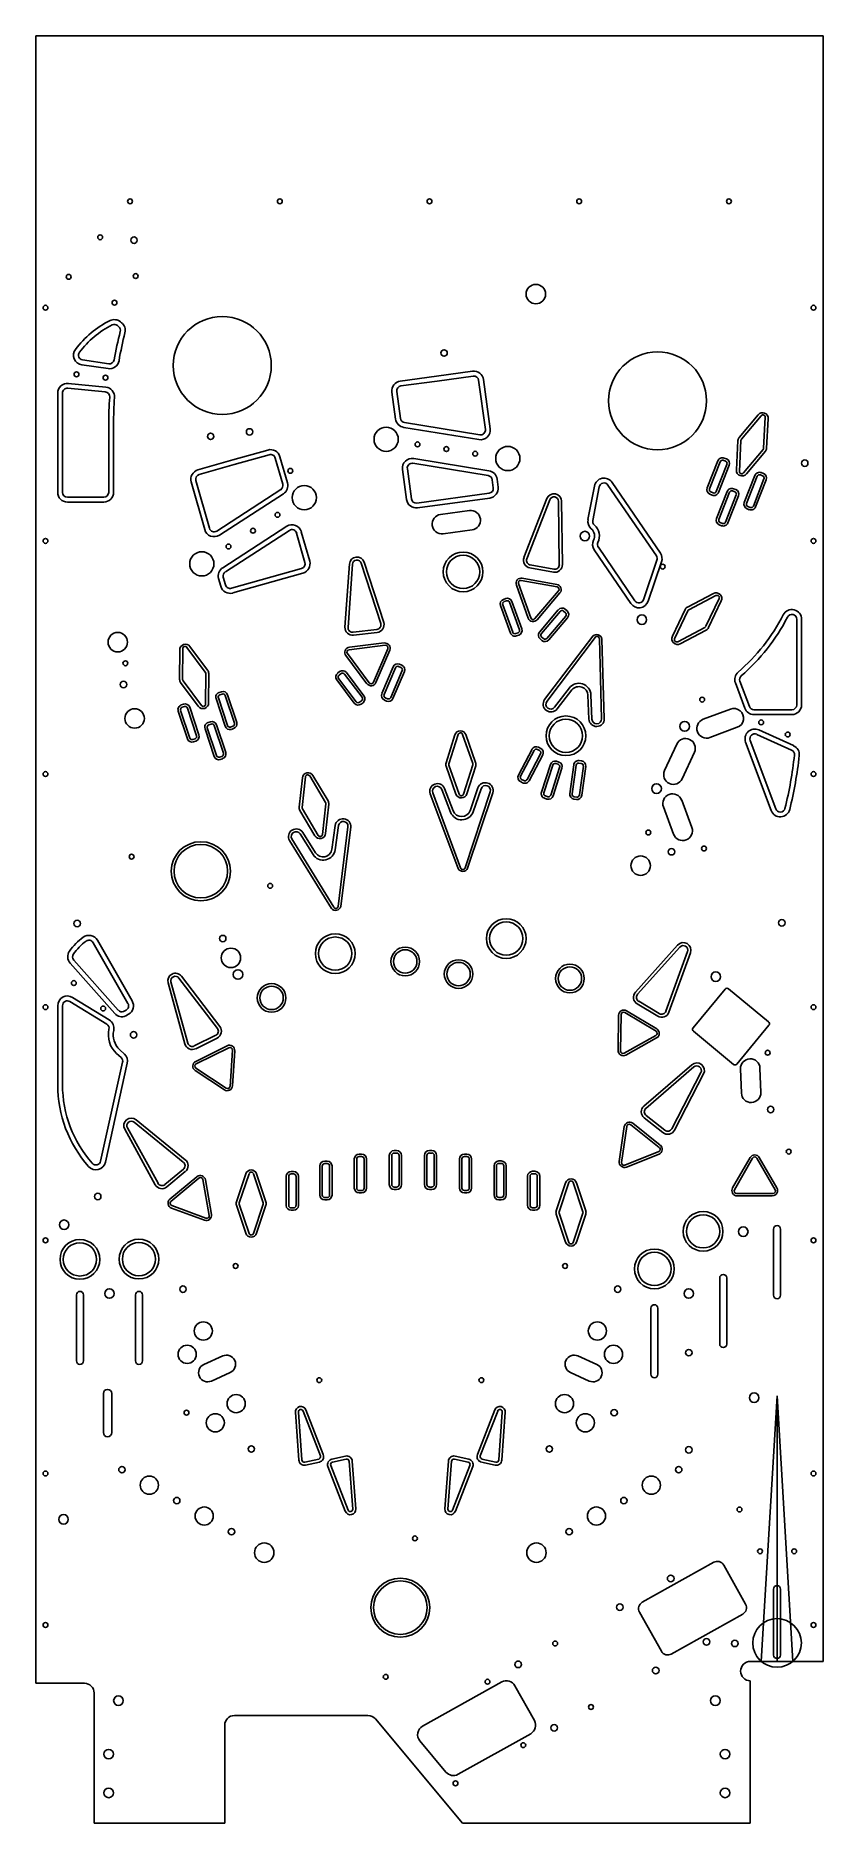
# Model space of a CAD drawing. Header units: inches. Extents: x 0 to 20.3, y 0 to 46.
import ezdxf

# ---------------------------------------------------------------- set-up
doc = ezdxf.new("R2010")
doc.units = ezdxf.units.IN
doc.header["$MEASUREMENT"] = 0
for name, color, linetype in [('1_250BIT_500DEP', 7, 'Continuous'), ('2_250BIT_250DEP', 7, 'Continuous'), ('3_250BIT_500TAB', 7, 'Continuous'), ('6_125BIT_500DEP', 7, 'Continuous'), ('7A_1250BALL', 7, 'Continuous'), ('8_250BIT_500OUTLINE', 7, 'Continuous')]:
    doc.layers.add(name, color=color, linetype=linetype)

msp = doc.modelspace()

# ---------------------------------------------------------------- linework, layer by layer
at = {"layer": '1_250BIT_500DEP', "color": 5, "linetype": 'CONTINUOUS', "lineweight": 25, "true_color": 0x2465d8}
for p, q in [((2.13, 38.517), (2.098, 38.543)), ((1.203, 37.656), (1.876, 37.557)), ((9.699, 34.997), (11.634, 34.681)), ((9.555, 34.857), (9.66, 34.081)), ((11.766, 34.368), (11.738, 34.575)), ((9.801, 33.974), (11.659, 34.227)), ((12.629, 32.541), (13.218, 34.06)), ((10.409, 33.678), (11.152, 33.78)), ((13.463, 32.39), (13.443, 34.019)), ((6.521, 33.271), (4.875, 32.206)), ((6.709, 33.2), (6.923, 32.447)), ((10.477, 33.183), (11.22, 33.284)), ((6.837, 32.293), (5.034, 31.78)), ((8.03, 30.775), (8.143, 32.4)), ((8.872, 30.878), (8.37, 32.428)), ((13.324, 32.272), (12.718, 32.381)), ((4.879, 31.866), (4.822, 32.067)), ((8.163, 30.649), (8.773, 30.724)), ((17.865, 28.671), (17.162, 28.41)), ((18.039, 28.203), (17.336, 27.941)), ((16.482, 27.77), (16.17, 27.088)), ((19.028, 26.104), (18.372, 27.865)), ((18.54, 28.022), (19.437, 27.617)), ((16.936, 27.562), (16.625, 26.88)), ((16.61, 26.329), (16.872, 25.627)), ((16.141, 26.155), (16.403, 25.452)), ((1.477, 22.661), (2.37, 21.099)), ((15.478, 21.332), (16.564, 22.547)), ((2.123, 20.922), (0.977, 22.215)), ((16.206, 20.897), (16.76, 22.43)), ((3.91, 20.078), (3.477, 21.649)), ((4.67, 20.455), (3.682, 21.75)), ((2.322, 20.928), (2.257, 20.886)), ((15.506, 21.152), (16.034, 20.836)), ((4.077, 20.003), (4.629, 20.277)), ((15.69, 18.397), (16.924, 19.462)), ((16.356, 17.872), (17.104, 19.32)), ((18.146, 18.788), (18.123, 19.413)), ((18.623, 19.432), (18.646, 18.807)), ((3.794, 17.014), (2.531, 18.043)), ((15.694, 18.215), (16.177, 17.834)), ((3.144, 16.47), (2.356, 17.896)), ((3.323, 16.436), (3.795, 16.831)), ((4.323, 11.807), (4.808, 12.026)), ((14.427, 11.807), (13.942, 12.026)), ((4.517, 11.38), (5.001, 11.599)), ((14.233, 11.38), (13.749, 11.599))]:
    msp.add_line(p, q, dxfattribs=at)
for centre, radius in [((12.859, 39.352), 0.25), ((12.859, 39.352), 0.25), ((9.01, 35.616), 0.312), ((12.139, 35.12), 0.312), ((6.904, 34.114), 0.312), ((4.27, 32.41), 0.312), ((10.989, 32.203), 0.428), ((2.108, 30.394), 0.25), ((2.542, 28.431), 0.25), ((13.634, 27.985), 0.428), ((4.245, 24.5), 0.689), ((15.555, 24.643), 0.25), ((12.099, 22.767), 0.428), ((7.702, 22.379), 0.428), ((5.019, 22.27), 0.25), ((9.501, 22.177), 0.302), ((9.501, 22.177), 0.302), ((10.873, 21.853), 0.302), ((10.873, 21.853), 0.302), ((13.736, 21.738), 0.302), ((13.736, 21.738), 0.302), ((6.064, 21.24), 0.302), ((6.064, 21.24), 0.302), ((17.161, 15.232), 0.428), ((1.135, 14.511), 0.428), ((2.654, 14.518), 0.428), ((15.908, 14.265), 0.428), ((4.307, 12.668), 0.234), ((14.443, 12.668), 0.234), ((3.894, 12.068), 0.234), ((14.856, 12.068), 0.234), ((5.153, 10.799), 0.234), ((13.597, 10.799), 0.234), ((4.616, 10.306), 0.234), ((14.134, 10.306), 0.234), ((2.921, 8.701), 0.234), ((15.829, 8.701), 0.234), ((4.332, 7.905), 0.234), ((14.418, 7.905), 0.234), ((5.875, 6.963), 0.25), ((12.875, 6.963), 0.25), ((9.375, 5.548), 0.689)]:
    msp.add_circle(centre, radius, dxfattribs=at)
for centre, radius, start, end in [((3.017, 36.437), 2.367, 116.3988, 143.2054), ((2.02, 38.445), 0.125, 51.5037, 116.3988), ((11.595, 36), 9.72, 165.7722, 170.1699), ((2.052, 38.42), 0.125, 345.7722, 51.5037), ((1.221, 37.78), 0.125, 143.2054, 261.6251), ((1.895, 37.681), 0.125, 261.6251, 350.1699), ((9.679, 34.873), 0.125, 80.737, 187.763), ((11.614, 34.558), 0.125, 7.763, 80.737), ((9.784, 34.098), 0.125, 187.763, 277.763), ((11.642, 34.351), 0.125, 277.763, 7.763), ((13.327, 34.018), 0.117, 0.7073, 158.7962), ((10.443, 33.431), 0.25, 97.763, 277.763), ((11.186, 33.532), 0.25, 277.763, 97.763), ((6.589, 33.166), 0.125, 15.8705, 122.8965), ((4.942, 32.101), 0.125, 122.8965, 195.8705), ((6.803, 32.413), 0.125, 285.8705, 15.8705), ((8.259, 32.392), 0.117, 17.9262, 176.0151), ((12.739, 32.498), 0.119, 158.7962, 259.7516), ((13.345, 32.389), 0.119, 259.7516, 0.7073), ((5, 31.9), 0.125, 195.8705, 285.8705), ((8.759, 30.841), 0.119, 276.9708, 17.9262), ((8.148, 30.767), 0.119, 176.0151, 276.9708), ((17.952, 28.437), 0.25, 290.4357, 110.4357), ((17.249, 28.175), 0.25, 110.4357, 290.4357), ((16.709, 27.666), 0.25, 335.4357, 155.4357), ((18.489, 27.909), 0.125, 65.6633, 200.4357), ((19.385, 27.503), 0.125, 353.8427, 65.6633), ((9.359, 28.585), 10.21, 346.017, 353.8427), ((16.397, 26.984), 0.25, 155.4357, 335.4357), ((16.375, 26.242), 0.25, 20.4357, 200.4357), ((19.145, 26.148), 0.125, 200.4357, 346.017), ((16.637, 25.539), 0.25, 200.4357, 20.4357), ((2.177, 21.5), 1.49, 126.3421, 144.2002), ((1.368, 22.599), 0.125, 29.7668, 126.3421), ((16.651, 22.469), 0.117, 340.1181, 138.207), ((1.07, 22.298), 0.125, 144.2002, 221.5538), ((3.59, 21.68), 0.117, 37.3238, 195.4127), ((15.566, 21.253), 0.119, 138.207, 239.1627), ((2.217, 21.005), 0.125, 221.5538, 288.7131), ((2.262, 21.037), 0.125, 298.674, 29.7668), ((16.095, 20.938), 0.119, 239.1627, 340.1181), ((4.576, 20.383), 0.119, 296.3684, 37.3238), ((4.024, 20.109), 0.119, 195.4127, 296.3684), ((17, 19.373), 0.117, 332.6935, 130.7824), ((18.373, 19.422), 0.25, 2.1455, 182.1455), ((18.396, 18.798), 0.25, 182.1455, 2.1455), ((2.458, 17.952), 0.117, 50.8347, 208.9236), ((15.768, 18.308), 0.119, 130.7824, 231.7381), ((16.251, 17.927), 0.119, 231.7381, 332.6935), ((3.72, 16.922), 0.119, 309.8793, 50.8347), ((3.247, 16.527), 0.119, 208.9236, 309.8793), ((4.904, 11.812), 0.234, 294.3367, 114.3367), ((13.846, 11.812), 0.234, 65.6633, 245.6633), ((4.42, 11.593), 0.234, 114.3367, 294.3367), ((14.33, 11.593), 0.234, 245.6633, 65.6633)]:
    msp.add_arc(centre, radius, start, end, dxfattribs=at)
at = {"layer": '2_250BIT_250DEP', "color": 3, "linetype": 'CONTINUOUS', "lineweight": 25, "true_color": 0x198548}
for p, q in [((2.208, 38.615), (2.176, 38.641)), ((1.185, 37.533), (1.858, 37.433)), ((10.302, 37.239), (11.231, 37.366)), ((0.563, 34.25), (0.563, 36.804)), ((1.8, 36.958), (0.837, 37.053)), ((9.159, 36.831), (9.254, 36.135)), ((10.302, 37.239), (9.373, 37.112)), ((11.685, 35.887), (11.513, 37.152)), ((2, 34.25), (2, 36)), ((11.397, 35.606), (9.462, 35.922)), ((18.577, 36.247), (18.089, 35.665)), ((18.836, 36.145), (18.795, 35.387)), ((18.057, 35.585), (18.018, 34.826)), ((5.069, 35.083), (4.168, 34.827)), ((5.069, 35.083), (5.971, 35.339)), ((6.28, 35.167), (6.472, 34.492)), ((9.719, 35.12), (11.654, 34.805)), ((17.268, 34.364), (17.542, 35.062)), ((17.704, 35.132), (17.762, 35.11)), ((18.764, 35.307), (18.277, 34.724)), ((4.345, 33.29), (3.995, 34.518)), ((9.431, 34.84), (9.537, 34.064)), ((11.89, 34.385), (11.862, 34.592)), ((16.062, 32.683), (14.819, 34.507)), ((17.833, 34.948), (17.558, 34.25)), ((18.495, 34.687), (18.22, 33.989)), ((18.511, 33.875), (18.786, 34.573)), ((18.715, 34.735), (18.657, 34.758)), ((4.721, 33.149), (6.367, 34.214)), ((9.818, 33.85), (11.676, 34.103)), ((12.555, 32.569), (13.145, 34.088)), ((14.367, 34.413), (14.201, 33.551)), ((17.396, 34.179), (17.338, 34.202)), ((17.508, 33.576), (17.782, 34.274)), ((18.073, 34.159), (17.798, 33.461)), ((17.944, 34.344), (18.002, 34.321)), ((0.813, 34), (1.75, 34)), ((13.542, 32.391), (13.522, 34.02)), ((18.291, 33.827), (18.349, 33.804)), ((6.453, 33.376), (4.807, 32.311)), ((6.829, 33.234), (7.044, 32.481)), ((17.636, 33.391), (17.578, 33.414)), ((14.363, 32.768), (15.305, 31.387)), ((7.951, 30.78), (8.064, 32.406)), ((8.947, 30.902), (8.445, 32.452)), ((13.31, 32.194), (12.704, 32.304)), ((16.092, 32.462), (15.748, 31.447)), ((4.759, 31.832), (4.702, 32.033)), ((6.871, 32.173), (5.068, 31.66)), ((12.665, 31.013), (12.359, 31.864)), ((12.51, 32.042), (13.4, 31.882)), ((11.951, 31.336), (12.205, 30.63)), ((12.085, 31.517), (12.026, 31.496)), ((12.499, 30.736), (12.245, 31.442)), ((13.479, 31.662), (12.895, 30.972)), ((17.428, 31.647), (16.756, 31.294)), ((17.629, 31.454), (17.303, 30.769)), ((12.954, 30.654), (13.438, 31.226)), ((13.677, 31.024), (13.192, 30.452)), ((13.614, 31.241), (13.662, 31.201)), ((16.696, 31.232), (16.371, 30.546)), ((19.694, 30.982), (19.694, 28.781)), ((8.962, 30.373), (8.064, 30.264)), ((8.172, 30.571), (8.783, 30.645)), ((12.365, 30.555), (12.424, 30.576)), ((13.016, 30.437), (12.968, 30.478)), ((13.086, 28.916), (14.324, 30.549)), ((14.621, 28.425), (14.561, 30.473)), ((17.244, 30.706), (16.572, 30.353)), ((3.701, 30.193), (3.699, 29.434)), ((3.966, 30.281), (4.42, 29.672)), ((7.973, 30.049), (8.516, 29.326)), ((8.749, 29.355), (9.102, 30.186)), ((4.447, 29.59), (4.444, 28.831)), ((7.813, 29.636), (7.763, 29.598)), ((8.44, 29.012), (7.988, 29.611)), ((8.899, 29.069), (9.192, 29.759)), ((9.48, 29.637), (9.186, 28.946)), ((9.356, 29.825), (9.414, 29.8)), ((3.726, 29.353), (4.18, 28.744)), ((4.774, 29.12), (4.715, 29.1)), ((5.167, 28.328), (4.932, 29.04)), ((7.739, 29.423), (8.191, 28.824)), ((13.789, 29.164), (13.409, 28.676)), ((14.225, 28.414), (14.2, 29.033)), ((17.991, 29.347), (18.234, 28.694)), ((3.899, 27.909), (3.663, 28.621)), ((3.743, 28.779), (3.802, 28.798)), ((3.96, 28.719), (4.195, 28.007)), ((4.635, 28.942), (4.871, 28.23)), ((8.366, 28.8), (8.416, 28.837)), ((9.022, 28.88), (8.965, 28.905)), ((19.444, 28.531), (18.468, 28.531)), ((4.587, 27.456), (4.352, 28.168)), ((4.431, 28.326), (4.491, 28.346)), ((4.649, 28.266), (4.884, 27.554)), ((5.029, 28.15), (5.088, 28.17)), ((18.592, 28.136), (19.488, 27.731)), ((4.116, 27.849), (4.057, 27.829)), ((10.552, 27.287), (10.78, 28.011)), ((11.311, 27.3), (11.058, 28.016)), ((12.411, 26.974), (12.761, 27.638)), ((12.929, 27.69), (12.985, 27.661)), ((18.91, 26.061), (18.254, 27.821)), ((4.805, 27.396), (4.745, 27.377)), ((10.806, 26.485), (10.554, 27.201)), ((11.085, 26.489), (11.313, 27.214)), ((13.037, 27.492), (12.688, 26.828)), ((13.005, 26.534), (13.234, 27.248)), ((13.532, 27.153), (13.303, 26.439)), ((13.391, 27.329), (13.451, 27.31)), ((13.733, 26.495), (13.834, 27.239)), ((13.974, 27.346), (14.036, 27.337)), ((14.143, 27.196), (14.042, 26.453)), ((6.773, 26.149), (6.855, 26.904)), ((7.515, 26.309), (7.127, 26.963)), ((12.519, 26.776), (12.464, 26.805)), ((7.45, 25.47), (7.533, 26.225)), ((10.142, 26.491), (10.858, 24.571)), ((10.514, 26.628), (10.736, 26.051)), ((11.754, 26.519), (11.106, 24.575)), ((11.167, 26.058), (11.37, 26.643)), ((13.146, 26.358), (13.086, 26.377)), ((13.901, 26.346), (13.84, 26.355)), ((7.178, 25.412), (6.791, 26.065)), ((6.864, 25.496), (7.194, 24.972)), ((7.616, 25.063), (7.701, 25.676)), ((8.102, 25.63), (7.844, 23.597)), ((6.526, 25.289), (7.601, 23.544)), ((1.585, 22.723), (2.479, 21.161)), ((15.419, 21.385), (16.505, 22.6)), ((2.03, 20.839), (0.883, 22.132)), ((16.28, 20.871), (16.834, 22.403)), ((3.834, 20.057), (3.401, 21.628)), ((4.733, 20.502), (3.745, 21.798)), ((1.891, 20.673), (0.943, 21.252)), ((0.563, 21.039), (0.563, 19.001)), ((2.386, 20.82), (2.313, 20.774)), ((14.987, 20.794), (14.974, 19.89)), ((15.968, 20.444), (15.192, 20.908)), ((15.465, 21.084), (15.994, 20.768)), ((2.16, 19.905), (2.279, 19.794)), ((4.112, 19.932), (4.664, 20.206)), ((4.923, 20.009), (4.112, 19.607)), ((5.06, 18.977), (5.117, 19.879)), ((15.175, 19.77), (15.965, 20.21)), ((1.79, 17.013), (2.354, 19.556)), ((4.097, 19.374), (4.85, 18.873)), ((15.639, 18.457), (16.872, 19.521)), ((16.426, 17.836), (17.174, 19.284)), ((3.844, 17.075), (2.581, 18.104)), ((16.061, 17.453), (15.352, 18.013)), ((15.645, 18.153), (16.129, 17.772)), ((3.074, 16.432), (2.286, 17.858)), ((15.134, 17.927), (15.004, 17.032)), ((7.431, 17.04), (7.493, 17.04)), ((8.192, 16.345), (8.192, 17.095)), ((8.317, 17.22), (8.38, 17.22)), ((8.505, 17.095), (8.505, 16.345)), ((9.092, 16.435), (9.092, 17.185)), ((9.217, 17.31), (9.28, 17.31)), ((9.405, 17.185), (9.405, 16.435)), ((9.997, 16.436), (9.997, 17.186)), ((10.122, 17.311), (10.184, 17.311)), ((10.309, 17.186), (10.309, 16.436)), ((10.897, 16.346), (10.897, 17.096)), ((11.022, 17.221), (11.084, 17.221)), ((11.209, 17.096), (11.209, 16.346)), ((11.909, 17.043), (11.971, 17.043)), ((15.188, 16.887), (16.028, 17.222)), ((18.372, 17.131), (17.92, 16.348)), ((19.058, 16.348), (18.606, 17.131)), ((3.374, 16.376), (3.846, 16.77)), ((4.144, 16.639), (3.45, 16.059)), ((5.401, 16.71), (5.16, 15.99)), ((5.679, 16.71), (5.919, 15.99)), ((6.442, 15.898), (6.442, 16.648)), ((6.567, 16.773), (6.629, 16.773)), ((6.754, 16.648), (6.754, 15.898)), ((7.306, 16.165), (7.306, 16.915)), ((7.618, 16.915), (7.618, 16.165)), ((11.784, 16.168), (11.784, 16.918)), ((12.096, 16.918), (12.096, 16.168)), ((12.648, 15.902), (12.648, 16.652)), ((12.773, 16.777), (12.836, 16.777)), ((12.961, 16.652), (12.961, 15.902)), ((4.518, 15.668), (4.364, 16.558)), ((8.38, 16.22), (8.317, 16.22)), ((9.28, 16.31), (9.217, 16.31)), ((10.184, 16.311), (10.122, 16.311)), ((11.084, 16.221), (11.022, 16.221)), ((13.625, 16.482), (13.384, 15.761)), ((13.903, 16.482), (14.143, 15.761)), ((18.037, 16.145), (18.941, 16.146)), ((3.49, 15.829), (4.339, 15.518)), ((5.16, 15.904), (5.401, 15.184)), ((5.919, 15.904), (5.679, 15.184)), ((6.629, 15.773), (6.567, 15.773)), ((7.493, 16.04), (7.431, 16.04)), ((11.971, 16.043), (11.909, 16.043)), ((12.836, 15.777), (12.773, 15.777)), ((13.384, 15.675), (13.625, 14.955)), ((14.143, 15.675), (13.903, 14.955)), ((6.945, 10.636), (7.393, 9.486)), ((11.805, 10.636), (11.357, 9.486)), ((6.677, 10.576), (6.767, 9.344)), ((12.073, 10.576), (11.983, 9.344)), ((7.292, 9.296), (6.94, 9.216)), ((7.613, 9.368), (7.966, 9.448)), ((8.229, 8.088), (8.138, 9.32)), ((10.521, 8.088), (10.612, 9.32)), ((11.137, 9.368), (10.784, 9.448)), ((11.458, 9.296), (11.81, 9.216)), ((7.96, 8.028), (7.512, 9.178)), ((10.79, 8.028), (11.238, 9.178))]:
    msp.add_line(p, q, dxfattribs=at)
for centre, radius in [((10.989, 32.203), 0.511), ((13.634, 27.985), 0.511), ((4.245, 24.5), 0.76), ((12.099, 22.767), 0.511), ((7.702, 22.379), 0.511), ((9.501, 22.177), 0.369), ((10.873, 21.853), 0.369), ((13.736, 21.738), 0.369), ((6.064, 21.24), 0.369), ((17.161, 15.232), 0.511), ((1.135, 14.511), 0.511), ((2.654, 14.518), 0.511), ((15.908, 14.265), 0.511), ((9.375, 5.548), 0.76)]:
    msp.add_circle(centre, radius, dxfattribs=at)
for centre, radius, start, end in [((3.017, 36.437), 2.492, 116.3988, 143.2054), ((2.02, 38.445), 0.25, 51.5037, 116.3988), ((11.595, 36), 9.595, 165.7722, 170.1699), ((2.052, 38.42), 0.25, 345.7722, 51.5037), ((1.221, 37.78), 0.25, 143.2054, 261.6251), ((1.895, 37.681), 0.25, 261.6251, 350.1699), ((11.265, 37.118), 0.25, 7.763, 97.763), ((0.813, 36.804), 0.25, 84.4123, 179.9999), ((1.776, 36.709), 0.25, 355.8675, 84.4123), ((9.407, 36.865), 0.25, 97.763, 187.763), ((11.595, 36), 9.595, 175.8675, 180.0002), ((9.502, 36.169), 0.25, 187.763, 260.737), ((11.437, 35.853), 0.25, 260.737, 7.763), ((18.689, 36.153), 0.147, 356.949, 140.0333), ((18.193, 35.577), 0.136, 140.0905, 176.9589), ((6.039, 35.099), 0.25, 15.8705, 105.8705), ((9.679, 34.873), 0.25, 80.737, 187.763), ((17.659, 35.016), 0.125, 68.5255, 158.5255), ((17.717, 34.993), 0.125, 338.5255, 68.5255), ((18.659, 35.394), 0.136, 320.0906, 356.9604), ((4.236, 34.586), 0.25, 105.8705, 195.8705), ((11.614, 34.558), 0.25, 7.763, 80.737), ((14.612, 34.366), 0.25, 34.2792, 169.1393), ((18.164, 34.818), 0.147, 177.0177, 320.102), ((18.611, 34.641), 0.125, 68.5255, 158.5255), ((18.669, 34.619), 0.125, 338.5255, 68.5255), ((0.813, 34.25), 0.25, 179.9999, 269.9999), ((1.75, 34.25), 0.25, 269.9999, 359.999), ((6.231, 34.423), 0.25, 302.8965, 15.8705), ((9.784, 34.098), 0.25, 187.763, 277.763), ((11.642, 34.351), 0.25, 277.763, 7.763), ((13.327, 34.018), 0.195, 0.7073, 158.7962), ((17.384, 34.318), 0.125, 158.5255, 248.5255), ((17.442, 34.295), 0.125, 248.5255, 338.5255), ((17.898, 34.228), 0.125, 68.5255, 158.5255), ((17.957, 34.205), 0.125, 338.5255, 68.5255), ((18.337, 33.943), 0.125, 158.5255, 248.5255), ((18.395, 33.921), 0.125, 248.5255, 338.5255), ((4.585, 33.358), 0.25, 195.8705, 302.8965), ((6.589, 33.166), 0.25, 15.8705, 122.8965), ((14.447, 33.504), 0.25, 169.1393, 229.1393), ((14.12, 33.125), 0.25, 334.2792, 49.1393), ((17.624, 33.53), 0.125, 158.5255, 248.5255), ((17.682, 33.507), 0.125, 248.5255, 338.5255), ((14.57, 32.909), 0.25, 154.2792, 214.2792), ((15.856, 32.542), 0.25, 341.2551, 34.2792), ((4.942, 32.101), 0.25, 122.8965, 195.8705), ((6.803, 32.413), 0.25, 285.8705, 15.8705), ((8.259, 32.392), 0.195, 17.9262, 176.0151), ((12.739, 32.498), 0.197, 158.7962, 259.7516), ((13.345, 32.389), 0.197, 259.7516, 0.7073), ((5, 31.9), 0.25, 195.8705, 285.8705), ((12.486, 31.909), 0.135, 79.8229, 199.7191), ((12.068, 31.378), 0.125, 109.8118, 199.8118), ((12.127, 31.399), 0.125, 19.8118, 109.8118), ((15.511, 31.528), 0.25, 214.2792, 341.2551), ((16.819, 31.174), 0.136, 117.7356, 154.604), ((17.496, 31.517), 0.147, 334.5941, 117.6784), ((8.759, 30.841), 0.197, 276.9708, 17.9262), ((13.534, 31.146), 0.125, 49.7466, 139.7466), ((13.581, 31.105), 0.125, 319.7466, 49.7466), ((14.866, 33.331), 4.895, 310.7598, 332.8323), ((19.444, 30.982), 0.25, 0, 152.8323), ((8.148, 30.767), 0.197, 176.0151, 276.9708), ((8.978, 30.239), 0.135, 337.0033, 96.8995), ((12.322, 30.672), 0.125, 199.8118, 289.8118), ((12.381, 30.694), 0.125, 289.8118, 19.8118), ((13.049, 30.573), 0.125, 139.7466, 229.7466), ((13.097, 30.533), 0.125, 229.7466, 319.7466), ((14.334, 30.541), 0.012, 135.6526, 142.8113), ((14.424, 30.453), 0.138, 8.9372, 135.6526), ((14.549, 30.473), 0.012, 1.6803, 8.8401), ((16.504, 30.483), 0.147, 154.6628, 297.7471), ((17.18, 30.827), 0.136, 297.7357, 334.6055), ((3.848, 30.193), 0.147, 36.7585, 179.8428), ((4.311, 29.591), 0.136, 359.833, 36.7013), ((7.839, 29.498), 0.125, 127.0307, 217.0307), ((7.889, 29.536), 0.125, 37.0307, 127.0307), ((9.307, 29.71), 0.125, 66.9654, 156.9654), ((9.365, 29.685), 0.125, 336.9654, 66.9654), ((18.225, 29.434), 0.25, 130.7598, 200.4357), ((3.835, 29.434), 0.136, 179.8314, 216.7012), ((4.754, 28.981), 0.125, 108.2912, 198.2912), ((4.813, 29.001), 0.125, 18.2912, 108.2912), ((8.34, 28.937), 0.125, 307.0307, 37.0307), ((9.014, 29.02), 0.125, 156.9654, 246.9654), ((13.969, 29.02), 0.231, 3.1884, 141.276), ((3.782, 28.66), 0.125, 108.2912, 198.2912), ((3.841, 28.68), 0.125, 18.2912, 108.2912), ((4.298, 28.831), 0.147, 216.6898, 359.7741), ((8.29, 28.899), 0.125, 217.0307, 307.0307), ((9.071, 28.995), 0.125, 246.9654, 336.9654), ((13.25, 28.8), 0.202, 144.7667, 322.1288), ((13.095, 28.909), 0.012, 142.8113, 144.7667), ((18.468, 28.781), 0.25, 200.4357, 270), ((19.444, 28.781), 0.25, 270, 0), ((4.471, 28.208), 0.125, 108.2912, 198.2912), ((4.53, 28.227), 0.125, 18.2912, 108.2912), ((4.989, 28.269), 0.125, 198.2912, 288.2912), ((5.049, 28.289), 0.125, 288.2912, 18.2912), ((10.92, 27.967), 0.147, 19.4986, 162.5829), ((14.423, 28.422), 0.198, 182.3323, 0.5769), ((14.609, 28.424), 0.012, 0.5877, 1.6803), ((18.489, 27.909), 0.25, 65.6633, 200.4357), ((4.017, 27.948), 0.125, 198.2912, 288.2912), ((4.077, 27.967), 0.125, 288.2912, 18.2912), ((12.871, 27.579), 0.125, 62.2475, 152.2475), ((12.926, 27.55), 0.125, 332.2475, 62.2475), ((19.385, 27.503), 0.25, 353.8427, 65.6633), ((4.706, 27.495), 0.125, 198.2912, 288.2912), ((4.765, 27.515), 0.125, 288.2912, 18.2912), ((10.682, 27.246), 0.136, 162.5715, 199.4413), ((11.183, 27.255), 0.136, 342.5714, 19.4397), ((13.353, 27.21), 0.125, 72.2475, 162.2475), ((13.413, 27.191), 0.125, 342.2475, 72.2475), ((13.958, 27.222), 0.125, 82.2475, 172.2475), ((14.019, 27.213), 0.125, 352.2475, 82.2475), ((9.359, 28.585), 10.335, 346.017, 353.8427), ((7.001, 26.888), 0.147, 30.6909, 173.7752), ((10.329, 26.557), 0.198, 21.0911, 199.3357), ((11.56, 26.577), 0.202, 343.5255, 160.8877), ((12.522, 26.916), 0.125, 152.2475, 242.2475), ((12.577, 26.887), 0.125, 242.2475, 332.2475), ((7.398, 26.24), 0.136, 353.7637, 30.6321), ((10.153, 26.495), 0.012, 199.3466, 200.4391), ((10.945, 26.533), 0.147, 199.4299, 342.5142), ((11.742, 26.523), 0.012, 341.5702, 343.5255), ((13.124, 26.496), 0.125, 162.2475, 252.2475), ((13.184, 26.477), 0.125, 252.2475, 342.2475), ((13.856, 26.479), 0.125, 172.2475, 262.2475), ((13.918, 26.47), 0.125, 262.2475, 352.2475), ((6.908, 26.134), 0.136, 173.7638, 210.6336), ((7.901, 25.649), 0.202, 354.7178, 172.08), ((10.95, 26.137), 0.231, 201.9473, 340.0348), ((19.145, 26.148), 0.25, 200.4357, 346.017), ((6.697, 25.39), 0.198, 32.2835, 210.528), ((7.304, 25.486), 0.147, 210.6222, 353.7065), ((8.09, 25.631), 0.012, 352.7625, 354.7178), ((6.536, 25.295), 0.012, 210.5389, 211.6314), ((7.388, 25.099), 0.231, 213.1396, 351.2271), ((10.981, 24.633), 0.138, 207.6961, 334.4114), ((10.869, 24.575), 0.012, 200.4391, 207.599), ((11.095, 24.579), 0.012, 334.4114, 341.5702), ((7.611, 23.551), 0.012, 211.6314, 218.7913), ((7.709, 23.63), 0.138, 218.8884, 345.6037), ((7.832, 23.598), 0.012, 345.6037, 352.7625), ((2.177, 21.5), 1.615, 126.3421, 144.2002), ((1.368, 22.599), 0.25, 29.7668, 126.3421), ((16.651, 22.469), 0.195, 340.1181, 138.207), ((1.07, 22.298), 0.25, 144.2002, 221.5538), ((3.59, 21.68), 0.195, 37.3238, 195.4127), ((0.813, 21.039), 0.25, 58.5503, 179.999), ((2.262, 21.037), 0.25, 299.7668, 29.7668), ((15.566, 21.253), 0.197, 138.207, 239.1627), ((2.217, 21.005), 0.25, 221.5538, 292.7347), ((16.095, 20.938), 0.197, 239.1627, 340.1181), ((1.76, 20.459), 0.25, 347.3694, 58.5503), ((2.516, 20.29), 0.525, 167.3694, 227.2132), ((4.576, 20.383), 0.197, 296.3684, 37.3238), ((15.899, 20.328), 0.135, 299.1952, 59.0915), ((2.11, 19.61), 0.25, 347.5029, 47.2132), ((4.024, 20.109), 0.197, 195.4126, 296.3684), ((4.982, 19.888), 0.135, 356.4009, 116.2971), ((17, 19.373), 0.195, 332.6935, 130.7824), ((3.729, 19.001), 3.166, 180, 221.5344), ((15.768, 18.308), 0.197, 130.7824, 231.7381), ((2.458, 17.952), 0.195, 50.8347, 208.9236), ((16.251, 17.927), 0.197, 231.7381, 332.6935), ((3.72, 16.922), 0.197, 309.8793, 50.8347), ((7.431, 16.915), 0.125, 90, 180), ((7.493, 16.915), 0.125, 0, 90), ((8.317, 17.095), 0.125, 90, 180), ((8.38, 17.095), 0.125, 0, 90), ((9.217, 17.185), 0.125, 90, 180), ((9.28, 17.185), 0.125, 0, 90), ((10.122, 17.186), 0.125, 90, 180), ((10.184, 17.186), 0.125, 0, 90), ((11.022, 17.096), 0.125, 90, 180), ((11.084, 17.096), 0.125, 0, 90), ((11.909, 16.918), 0.125, 90, 180), ((11.971, 16.918), 0.125, 0, 90), ((15.978, 17.347), 0.135, 291.7706, 51.6669), ((18.489, 17.063), 0.135, 30.0548, 149.9511), ((1.546, 17.067), 0.25, 221.5344, 347.5029), ((4.23, 16.535), 0.135, 9.9118, 129.808), ((5.54, 16.664), 0.147, 18.4243, 161.5086), ((6.567, 16.648), 0.125, 90, 180), ((6.629, 16.648), 0.125, 0, 90), ((12.773, 16.652), 0.125, 90, 180), ((12.836, 16.652), 0.125, 0, 90), ((13.764, 16.435), 0.147, 18.4243, 161.5086), ((3.247, 16.527), 0.197, 208.9236, 309.8793), ((7.431, 16.165), 0.125, 180, 270), ((7.493, 16.165), 0.125, 270, 0), ((8.317, 16.345), 0.125, 180, 270), ((8.38, 16.345), 0.125, 270, 0), ((9.217, 16.435), 0.125, 180, 270), ((9.28, 16.435), 0.125, 270, 0), ((10.122, 16.436), 0.125, 180, 270), ((10.184, 16.436), 0.125, 270, 0), ((11.022, 16.346), 0.125, 180, 270), ((11.084, 16.346), 0.125, 270, 0), ((11.909, 16.168), 0.125, 180, 270), ((11.971, 16.168), 0.125, 270, 0), ((5.289, 15.947), 0.136, 161.5658, 198.4341), ((5.79, 15.947), 0.136, 341.5659, 18.4357), ((6.567, 15.898), 0.125, 180, 270), ((6.629, 15.898), 0.125, 270, 0), ((12.773, 15.902), 0.125, 180, 270), ((12.836, 15.902), 0.125, 270, 0), ((13.513, 15.718), 0.136, 161.5658, 198.4341), ((14.014, 15.718), 0.136, 341.5659, 18.4357), ((5.54, 15.23), 0.147, 198.493, 341.5773), ((13.764, 15.001), 0.147, 198.493, 341.5773), ((6.816, 10.586), 0.139, 21.2541, 184.19), ((11.934, 10.586), 0.139, 355.81, 158.7459), ((6.909, 9.355), 0.142, 184.19, 282.722), ((7.261, 9.434), 0.142, 282.722, 21.254), ((7.645, 9.23), 0.142, 102.722, 201.254), ((7.997, 9.309), 0.142, 4.19, 102.722), ((10.753, 9.309), 0.142, 77.278, 175.81), ((11.105, 9.23), 0.142, 338.746, 77.278), ((11.489, 9.434), 0.142, 158.746, 257.278), ((11.841, 9.355), 0.142, 257.278, 355.81), ((8.09, 8.078), 0.139, 201.2541, 4.19), ((10.66, 8.078), 0.139, 175.81, 338.7459)]:
    msp.add_arc(centre, radius, start, end, dxfattribs=at)
for centre, major_axis, start_param, end_param in [((13.376, 31.749), (0.133, -0.024), 5.759013, 1.570796), ((12.792, 31.059), (0.103, -0.087), 4.189077, 0), ((8.08, 30.13), (-0.134, -0.016), 4.712389, 0.524172), ((8.624, 29.408), (-0.108, -0.081), 0, 2.094108), ((15.123, 20.792), (-0.116, 0.069), 4.712389, 0.524172), ((15.109, 19.888), (-0.135, 0.002), 0, 2.094108), ((4.172, 19.486), (-0.121, -0.06), 4.712389, 0.524172), ((4.925, 18.986), (-0.075, -0.112), 0, 2.094108), ((15.268, 17.908), (-0.106, 0.084), 4.712389, 0.524172), ((15.138, 17.013), (-0.134, 0.019), 0, 2.094108), ((18.037, 16.28), (-0.068, -0.117), 4.712389, 0.524172), ((18.941, 16.281), (0, -0.135), 0, 2.094108), ((3.536, 15.956), (-0.104, -0.087), 4.712389, 0.524172), ((4.385, 15.645), (-0.046, -0.127), 0, 2.094108)]:
    msp.add_ellipse(centre, major_axis=major_axis, ratio=1, start_param=start_param, end_param=end_param, dxfattribs=at)
at = {"layer": '3_250BIT_500TAB', "color": 5, "linetype": 'CONTINUOUS', "lineweight": 25, "true_color": 0x2465d8}
for p, q in [((0.688, 34.25), (0.688, 36.804)), ((1.788, 36.834), (0.825, 36.928)), ((9.283, 36.848), (9.378, 36.152)), ((10.319, 37.115), (9.39, 36.988)), ((10.319, 37.115), (11.248, 37.242)), ((11.561, 35.87), (11.389, 37.135)), ((1.875, 34.25), (1.875, 36)), ((11.417, 35.73), (9.482, 36.045)), ((5.104, 34.963), (4.202, 34.706)), ((5.104, 34.963), (6.005, 35.219)), ((6.16, 35.133), (6.352, 34.458)), ((4.465, 33.324), (4.116, 34.552)), ((0.813, 34.125), (1.75, 34.125)), ((4.653, 33.253), (6.299, 34.319)), ((14.489, 34.39), (14.324, 33.527)), ((15.959, 32.612), (14.715, 34.436)), ((14.467, 32.838), (15.408, 31.457)), ((15.974, 32.502), (15.63, 31.487)), ((19.569, 30.982), (19.569, 28.781)), ((18.108, 29.39), (18.351, 28.737)), ((19.444, 28.656), (18.468, 28.656)), ((16.904, 20.468), (17.73, 21.465)), ((17.818, 21.474), (18.846, 20.622)), ((0.688, 21.039), (0.688, 19.001)), ((1.825, 20.566), (0.878, 21.146)), ((17.941, 19.528), (16.912, 20.38)), ((18.855, 20.534), (18.029, 19.537)), ((2.075, 19.813), (2.195, 19.702)), ((1.668, 17.04), (2.232, 19.583)), ((17.435, 6.716), (15.597, 5.689)), ((18.253, 5.637), (17.69, 6.644)), ((15.525, 5.433), (16.088, 4.426)), ((16.343, 4.354), (18.181, 5.381)), ((11.981, 3.636), (9.947, 2.498)), ((12.823, 2.643), (12.322, 3.54)), ((10.861, 1.26), (12.727, 2.303)), ((9.877, 2.12), (10.547, 1.318))]:
    msp.add_line(p, q, dxfattribs=at)
for centre in [(4.796, 37.515), (15.989, 36.606)]:
    msp.add_circle(centre, 1.26, dxfattribs=at)
for centre, radius, start, end in [((0.813, 36.804), 0.125, 84.4123, 179.9999), ((1.776, 36.709), 0.125, 355.8675, 84.4123), ((9.407, 36.865), 0.125, 97.763, 187.763), ((11.265, 37.118), 0.125, 7.763, 97.763), ((11.595, 36), 9.72, 175.8675, 180.0002), ((9.502, 36.169), 0.125, 187.763, 260.737), ((11.437, 35.853), 0.125, 260.737, 7.763), ((6.039, 35.099), 0.125, 15.8705, 105.8705), ((4.236, 34.586), 0.125, 105.8705, 195.8705), ((0.813, 34.25), 0.125, 179.9999, 269.9999), ((1.75, 34.25), 0.125, 269.9999, 359.999), ((6.231, 34.423), 0.125, 302.8965, 15.8705), ((14.612, 34.366), 0.125, 34.2792, 169.1393), ((4.585, 33.358), 0.125, 195.8705, 302.8965), ((14.447, 33.504), 0.125, 169.1393, 229.1393), ((14.12, 33.125), 0.375, 334.2792, 49.1393), ((14.57, 32.909), 0.125, 154.2792, 214.2792), ((15.856, 32.542), 0.125, 341.2551, 34.2792), ((15.511, 31.528), 0.125, 214.2792, 341.2551), ((14.866, 33.331), 5.02, 310.7598, 332.8323), ((19.444, 30.982), 0.125, 0, 152.8323), ((18.225, 29.434), 0.125, 130.7598, 200.4357), ((18.468, 28.781), 0.125, 200.4357, 270), ((19.444, 28.781), 0.125, 270, 0), ((0.813, 21.039), 0.125, 58.5503, 179.999), ((17.778, 21.426), 0.0625, 50.3648, 140.3648), ((1.76, 20.459), 0.125, 347.3694, 58.5503), ((2.516, 20.29), 0.65, 167.3694, 227.2132), ((16.952, 20.428), 0.0625, 140.3648, 230.3648), ((18.806, 20.574), 0.0625, 320.3648, 50.3648), ((2.11, 19.61), 0.125, 347.5029, 47.2132), ((17.98, 19.577), 0.0625, 230.3648, 320.3648), ((3.729, 19.001), 3.041, 180, 221.5344), ((1.546, 17.067), 0.125, 221.5344, 347.5029), ((17.526, 6.552), 0.188, 29.2093, 119.2093), ((15.689, 5.525), 0.188, 119.2093, 209.2093), ((18.089, 5.545), 0.188, 299.2093, 29.2093), ((16.252, 4.518), 0.188, 209.2093, 299.2093), ((12.103, 3.418), 0.25, 29.2092, 119.2092), ((10.069, 2.28), 0.25, 119.2092, 219.8896), ((12.605, 2.521), 0.25, 299.2092, 29.2092), ((10.739, 1.478), 0.25, 219.8896, 299.2092)]:
    msp.add_arc(centre, radius, start, end, dxfattribs=at)
at = {"layer": '6_125BIT_500DEP', "color": 5, "linetype": 'CONTINUOUS', "lineweight": 25, "true_color": 0x2465d8}
for p, q in [((18.656, 36.222), (18.148, 35.615)), ((18.76, 36.181), (18.718, 35.391)), ((18.134, 35.58), (18.093, 34.79)), ((17.326, 34.341), (17.6, 35.039)), ((17.775, 34.97), (17.5, 34.272)), ((17.681, 35.074), (17.74, 35.051)), ((18.705, 35.356), (18.197, 34.749)), ((18.553, 34.664), (18.278, 33.966)), ((18.453, 33.898), (18.727, 34.596)), ((18.692, 34.677), (18.634, 34.7)), ((17.419, 34.237), (17.361, 34.26)), ((17.566, 33.553), (17.84, 34.251)), ((18.015, 34.182), (17.74, 33.484)), ((17.921, 34.286), (17.979, 34.263)), ((18.314, 33.885), (18.372, 33.862)), ((17.659, 33.449), (17.601, 33.472)), ((12.73, 31.019), (12.413, 31.901)), ((12.483, 31.983), (13.405, 31.817)), ((12.009, 31.357), (12.264, 30.651)), ((12.106, 31.458), (12.047, 31.437)), ((12.44, 30.715), (12.186, 31.42)), ((13.442, 31.715), (12.836, 31)), ((17.492, 31.594), (16.791, 31.226)), ((17.573, 31.516), (17.234, 30.802)), ((13.001, 30.614), (13.486, 31.186)), ((13.629, 31.065), (13.144, 30.492)), ((13.574, 31.193), (13.622, 31.153)), ((16.766, 31.199), (16.427, 30.484)), ((12.344, 30.614), (12.402, 30.635)), ((13.056, 30.485), (13.009, 30.526)), ((13.143, 28.869), (14.384, 30.517)), ((14.547, 28.419), (14.494, 30.481)), ((17.208, 30.775), (16.508, 30.406)), ((3.779, 30.225), (3.776, 29.434)), ((3.885, 30.26), (4.358, 29.626)), ((8.013, 30.1), (8.577, 29.351)), ((8.986, 30.313), (8.055, 30.199)), ((8.684, 29.364), (9.051, 30.226)), ((4.37, 29.591), (4.367, 28.799)), ((7.789, 29.461), (8.24, 28.862)), ((7.851, 29.586), (7.801, 29.548)), ((8.39, 28.975), (7.938, 29.573)), ((8.956, 29.044), (9.25, 29.734)), ((9.422, 29.661), (9.129, 28.971)), ((9.332, 29.767), (9.389, 29.743)), ((3.788, 29.399), (4.261, 28.764)), ((4.794, 29.06), (4.734, 29.041)), ((5.108, 28.308), (4.873, 29.02)), ((13.722, 29.215), (13.338, 28.72)), ((14.301, 28.412), (14.277, 29.038)), ((3.958, 27.928), (3.723, 28.64)), ((3.762, 28.719), (3.822, 28.739)), ((3.901, 28.699), (4.136, 27.987)), ((4.695, 28.962), (4.93, 28.249)), ((8.328, 28.85), (8.378, 28.887)), ((9.047, 28.938), (8.989, 28.962)), ((4.647, 27.476), (4.411, 28.188)), ((4.451, 28.267), (4.51, 28.287)), ((4.589, 28.247), (4.825, 27.535)), ((5.009, 28.21), (5.068, 28.229)), ((4.096, 27.908), (4.037, 27.888)), ((10.626, 27.263), (10.863, 28.018)), ((11.239, 27.274), (10.975, 28.02)), ((12.467, 26.945), (12.816, 27.609)), ((12.9, 27.635), (12.956, 27.606)), ((4.785, 27.456), (4.726, 27.436)), ((10.89, 26.48), (10.626, 27.226)), ((11.002, 26.482), (11.239, 27.237)), ((12.982, 27.521), (12.633, 26.858)), ((13.065, 26.515), (13.293, 27.229)), ((13.472, 27.172), (13.243, 26.458)), ((13.372, 27.27), (13.432, 27.251)), ((13.794, 26.487), (13.896, 27.23)), ((13.966, 27.284), (14.028, 27.275)), ((14.081, 27.205), (13.98, 26.462)), ((6.849, 26.141), (6.935, 26.927)), ((7.448, 26.27), (7.045, 26.951)), ((12.548, 26.831), (12.493, 26.86)), ((7.37, 25.447), (7.456, 26.234)), ((10.21, 26.52), (10.924, 24.584)), ((10.441, 26.606), (10.665, 26.021)), ((11.685, 26.545), (11.039, 24.586)), ((11.248, 26.031), (11.451, 26.624)), ((13.165, 26.417), (13.105, 26.436)), ((13.91, 26.408), (13.848, 26.417)), ((7.26, 25.423), (6.857, 26.104)), ((6.588, 25.331), (7.663, 23.571)), ((6.797, 25.46), (7.13, 24.93)), ((7.7, 25.053), (7.785, 25.674)), ((8.029, 25.642), (7.776, 23.595)), ((15.051, 20.809), (15.037, 19.872)), ((15.95, 20.381), (15.145, 20.862)), ((15.13, 19.816), (15.948, 20.273)), ((4.965, 19.959), (4.125, 19.544)), ((4.996, 18.964), (5.055, 19.899)), ((4.118, 19.435), (4.899, 18.916)), ((16.035, 17.393), (15.299, 17.974)), ((15.199, 17.934), (15.064, 17.006)), ((8.255, 16.345), (8.255, 17.095)), ((8.317, 17.157), (8.38, 17.157)), ((8.442, 17.095), (8.442, 16.345)), ((9.155, 16.435), (9.155, 17.185)), ((9.217, 17.248), (9.28, 17.248)), ((9.342, 17.185), (9.342, 16.435)), ((10.059, 16.436), (10.059, 17.186)), ((10.122, 17.248), (10.184, 17.248)), ((10.247, 17.186), (10.247, 16.436)), ((10.959, 16.346), (10.959, 17.096)), ((11.022, 17.159), (11.084, 17.159)), ((11.147, 17.096), (11.147, 16.346)), ((15.149, 16.939), (16.02, 17.286)), ((18.435, 17.114), (17.966, 16.302)), ((19.012, 16.302), (18.543, 17.114)), ((4.197, 16.601), (3.477, 16)), ((4.459, 15.641), (4.299, 16.564)), ((5.484, 16.716), (5.233, 15.966)), ((5.596, 16.716), (5.846, 15.966)), ((6.504, 15.898), (6.504, 16.648)), ((6.567, 16.711), (6.629, 16.711)), ((6.692, 16.648), (6.692, 15.898)), ((7.368, 16.165), (7.368, 16.915)), ((7.431, 16.978), (7.493, 16.978)), ((7.556, 16.915), (7.556, 16.165)), ((11.846, 16.168), (11.846, 16.918)), ((11.909, 16.981), (11.971, 16.981)), ((12.034, 16.918), (12.034, 16.168)), ((12.711, 15.902), (12.711, 16.652)), ((12.773, 16.715), (12.836, 16.715)), ((12.898, 16.652), (12.898, 15.902)), ((7.493, 16.103), (7.431, 16.103)), ((8.38, 16.282), (8.317, 16.282)), ((9.28, 16.373), (9.217, 16.373)), ((10.184, 16.373), (10.122, 16.373)), ((11.084, 16.284), (11.022, 16.284)), ((11.971, 16.106), (11.909, 16.106)), ((13.708, 16.488), (13.457, 15.737)), ((13.82, 16.488), (14.07, 15.737)), ((18.021, 16.208), (18.958, 16.209)), ((3.496, 15.894), (4.376, 15.571)), ((5.233, 15.928), (5.484, 15.178)), ((5.846, 15.928), (5.596, 15.178)), ((6.629, 15.836), (6.567, 15.836)), ((12.836, 15.84), (12.773, 15.84)), ((13.457, 15.7), (13.708, 14.949)), ((14.07, 15.7), (13.82, 14.949)), ((18.973, 15.289), (18.973, 13.589)), ((19.153, 15.289), (19.153, 13.589)), ((17.588, 14.033), (17.588, 12.333)), ((17.768, 14.033), (17.768, 12.333)), ((1.045, 13.597), (1.045, 11.897)), ((1.225, 13.597), (1.225, 11.897)), ((2.564, 13.597), (2.564, 11.897)), ((2.744, 13.597), (2.744, 11.897)), ((15.818, 13.254), (15.818, 11.554)), ((15.998, 13.254), (15.998, 11.554)), ((1.738, 10.057), (1.738, 11.057)), ((1.957, 10.057), (1.957, 11.057)), ((6.756, 10.581), (6.846, 9.35)), ((6.872, 10.608), (7.319, 9.457)), ((11.878, 10.608), (11.431, 9.457)), ((11.994, 10.581), (11.904, 9.35)), ((7.275, 9.373), (6.923, 9.293)), ((8.034, 8.056), (7.586, 9.207)), ((7.631, 9.291), (7.983, 9.371)), ((8.15, 8.083), (8.06, 9.314)), ((10.6, 8.083), (10.69, 9.314)), ((10.716, 8.056), (11.164, 9.207)), ((11.119, 9.291), (10.767, 9.371)), ((11.475, 9.373), (11.827, 9.293)), ((18.973, 6.027), (18.973, 4.327)), ((19.153, 6.027), (19.153, 4.327))]:
    msp.add_line(p, q, dxfattribs=at)
for centre, radius in [((2.425, 41.738), 0.0625), ((6.275, 41.738), 0.0625), ((10.125, 41.738), 0.0625), ((13.975, 41.738), 0.0625), ((17.825, 41.738), 0.0625), ((1.655, 40.814), 0.0625), ((2.526, 40.74), 0.0825), ((0.845, 39.797), 0.0625), ((2.57, 39.815), 0.0625), ((2.025, 39.13), 0.0625), ((0.25, 39), 0.0625), ((20, 39), 0.0625), ((10.5, 37.836), 0.0825), ((1.048, 37.288), 0.0625), ((1.792, 37.2), 0.0625), ((5.498, 35.806), 0.0825), ((4.497, 35.691), 0.0825), ((9.818, 35.484), 0.0625), ((10.558, 35.363), 0.0625), ((11.298, 35.243), 0.0625), ((19.775, 35), 0.0825), ((6.546, 34.802), 0.0625), ((6.217, 33.67), 0.0625), ((5.587, 33.262), 0.0625), ((14.12, 33.125), 0.122), ((0.25, 33), 0.0625), ((4.957, 32.855), 0.0625), ((20, 33), 0.0625), ((16.122, 32.339), 0.0625), ((15.587, 30.973), 0.122), ((2.305, 29.852), 0.0625), ((2.255, 29.305), 0.0825), ((17.136, 28.916), 0.0625), ((16.689, 28.228), 0.125), ((18.653, 28.329), 0.0625), ((19.337, 28.02), 0.0625), ((0.25, 27), 0.0625), ((15.964, 26.626), 0.125), ((20, 27), 0.0625), ((15.752, 25.498), 0.0625), ((2.464, 24.875), 0.0625), ((16.349, 25), 0.0825), ((17.185, 25.083), 0.0625), ((6.027, 24.125), 0.0625), ((1.065, 23.154), 0.0825), ((19.186, 23.172), 0.0825), ((4.809, 22.767), 0.0825), ((0.978, 21.621), 0.0625), ((5.2, 21.842), 0.122), ((17.487, 21.786), 0.122), ((0.25, 21), 0.0625), ((1.734, 20.967), 0.0625), ((20, 21), 0.0625), ((2.516, 20.29), 0.0825), ((18.821, 19.828), 0.0625), ((18.898, 18.367), 0.0825), ((19.363, 17.285), 0.0625), ((1.594, 16.128), 0.0825), ((0.729, 15.403), 0.122), ((18.194, 15.224), 0.122), ((0.25, 15), 0.0625), ((20, 15), 0.0625), ((5.139, 14.34), 0.0625), ((13.611, 14.34), 0.0625), ((3.785, 13.744), 0.0825), ((14.965, 13.744), 0.0825), ((1.895, 13.632), 0.122), ((16.793, 13.632), 0.122), ((16.793, 12.11), 0.0825), ((7.29, 11.403), 0.0625), ((11.46, 11.403), 0.0625), ((18.473, 10.952), 0.122), ((3.877, 10.565), 0.0625), ((14.873, 10.565), 0.0825), ((5.543, 9.632), 0.0825), ((13.207, 9.632), 0.0825), ((16.793, 9.61), 0.0825), ((0.25, 9), 0.0625), ((2.216, 9.099), 0.0825), ((16.534, 9.099), 0.0825), ((20, 9), 0.0625), ((3.626, 8.303), 0.0825), ((15.124, 8.303), 0.0825), ((0.715, 7.821), 0.122), ((18.098, 8.073), 0.0625), ((5.034, 7.503), 0.0825), ((9.75, 7.33), 0.0625), ((13.716, 7.503), 0.0825), ((18.626, 7), 0.0625), ((19.501, 7), 0.0625), ((16.328, 6.3), 0.085), ((15.021, 5.563), 0.085), ((0.25, 5.102), 0.0625), ((20, 5.102), 0.0625), ((13.357, 4.625), 0.0625), ((17.249, 4.667), 0.085), ((17.978, 4.628), 0.0825), ((12.408, 4.089), 0.085), ((9, 3.767), 0.0625), ((11.615, 3.642), 0.0625), ((15.942, 3.93), 0.085), ((2.125, 3.155), 0.122), ((17.475, 3.155), 0.122), ((14.278, 2.991), 0.0625), ((13.33, 2.456), 0.085), ((1.875, 1.78), 0.122), ((12.536, 2.009), 0.0625), ((17.725, 1.78), 0.122), ((10.795, 1.026), 0.0625), ((1.875, 0.78), 0.122), ((17.725, 0.78), 0.122)]:
    msp.add_circle(centre, radius, dxfattribs=at)
for centre, radius, start, end in [((18.702, 36.184), 0.059, 356.9605, 140.0905), ((17.659, 35.016), 0.0625, 68.5255, 158.5255), ((17.717, 34.993), 0.0625, 338.5255, 68.5255), ((18.152, 34.787), 0.059, 176.949, 320.102), ((18.611, 34.641), 0.0625, 68.5255, 158.5255), ((18.669, 34.619), 0.0625, 338.5255, 68.5255), ((17.384, 34.318), 0.0625, 158.5255, 248.5255), ((17.442, 34.295), 0.0625, 248.5255, 338.5255), ((17.898, 34.228), 0.0625, 68.5255, 158.5255), ((17.957, 34.205), 0.0625, 338.5255, 68.5255), ((18.337, 33.943), 0.0625, 158.5255, 248.5255), ((18.395, 33.921), 0.0625, 248.5255, 338.5255), ((17.624, 33.53), 0.0625, 158.5255, 248.5255), ((17.682, 33.507), 0.0625, 248.5255, 338.5255), ((12.472, 31.922), 0.0625, 79.7793, 199.7628), ((12.068, 31.378), 0.0625, 109.8118, 199.8118), ((12.127, 31.399), 0.0625, 19.8118, 109.8118), ((17.52, 31.541), 0.059, 334.6056, 117.7356), ((13.534, 31.146), 0.0625, 49.7466, 139.7466), ((13.581, 31.105), 0.0625, 319.7466, 49.7466), ((12.322, 30.672), 0.0625, 199.8118, 289.8118), ((12.381, 30.694), 0.0625, 289.8118, 19.8118), ((13.049, 30.573), 0.0625, 139.7466, 229.7466), ((13.097, 30.533), 0.0625, 229.7466, 319.7466), ((14.433, 30.48), 0.061, 1.481, 143.0117), ((16.48, 30.459), 0.059, 154.5941, 297.7471), ((3.838, 30.225), 0.059, 36.7013, 179.8314), ((8.993, 30.251), 0.0625, 336.9596, 96.9431), ((7.839, 29.498), 0.0625, 127.0307, 217.0307), ((7.889, 29.536), 0.0625, 37.0307, 127.0307), ((9.307, 29.71), 0.0625, 66.9654, 156.9654), ((9.365, 29.685), 0.0625, 336.9654, 66.9654), ((4.754, 28.981), 0.0625, 108.2912, 198.2912), ((4.813, 29.001), 0.0625, 18.2912, 108.2912), ((9.014, 29.02), 0.0625, 156.9654, 246.9654), ((13.967, 29.026), 0.31, 2.2206, 142.2721), ((3.782, 28.66), 0.0625, 108.2912, 198.2912), ((3.841, 28.68), 0.0625, 18.2912, 108.2912), ((4.308, 28.8), 0.059, 216.6898, 359.8428), ((8.29, 28.899), 0.0625, 217.0307, 307.0307), ((8.34, 28.937), 0.0625, 307.0307, 37.0307), ((9.071, 28.995), 0.0625, 246.9654, 336.9654), ((13.241, 28.795), 0.123, 143.0117, 322.2721), ((4.471, 28.208), 0.0625, 108.2912, 198.2912), ((4.53, 28.227), 0.0625, 18.2912, 108.2912), ((4.989, 28.269), 0.0625, 198.2912, 288.2912), ((5.049, 28.289), 0.0625, 288.2912, 18.2912), ((14.424, 28.416), 0.123, 182.2206, 1.481), ((4.017, 27.948), 0.0625, 198.2912, 288.2912), ((4.077, 27.967), 0.0625, 288.2912, 18.2912), ((10.919, 28.001), 0.059, 19.4299, 162.5829), ((12.871, 27.579), 0.0625, 62.2475, 152.2475), ((12.926, 27.55), 0.0625, 332.2475, 62.2475), ((4.706, 27.495), 0.0625, 198.2912, 288.2912), ((4.765, 27.515), 0.0625, 288.2912, 18.2912), ((13.353, 27.21), 0.0625, 72.2475, 162.2475), ((13.413, 27.191), 0.0625, 342.2475, 72.2475), ((13.958, 27.222), 0.0625, 82.2475, 172.2475), ((14.019, 27.213), 0.0625, 352.2475, 82.2475), ((6.994, 26.921), 0.059, 30.6222, 173.7752), ((10.326, 26.562), 0.123, 20.9794, 200.2399), ((11.568, 26.584), 0.123, 341.7705, 161.031), ((12.522, 26.916), 0.0625, 152.2475, 242.2475), ((12.577, 26.887), 0.0625, 242.2475, 332.2475), ((10.945, 26.5), 0.059, 199.4413, 342.5714), ((13.124, 26.496), 0.0625, 162.2475, 252.2475), ((13.184, 26.477), 0.0625, 252.2475, 342.2475), ((13.856, 26.479), 0.0625, 172.2475, 262.2475), ((13.918, 26.47), 0.0625, 262.2475, 352.2475), ((7.907, 25.657), 0.123, 352.9628, 172.2233), ((10.955, 26.132), 0.31, 200.9794, 341.031), ((6.693, 25.395), 0.123, 32.1718, 211.4322), ((7.311, 25.453), 0.059, 210.6337, 353.7637), ((7.393, 25.095), 0.31, 212.1717, 352.2233), ((10.981, 24.605), 0.061, 200.2398, 341.7705), ((7.715, 23.602), 0.061, 211.4322, 352.9629), ((15.918, 20.327), 0.0625, 299.1515, 59.135), ((4.993, 19.903), 0.0625, 356.3572, 116.3407), ((8.317, 17.095), 0.0625, 90, 180), ((8.38, 17.095), 0.0625, 0, 90), ((9.217, 17.185), 0.0625, 90, 180), ((9.28, 17.185), 0.0625, 0, 90), ((10.122, 17.186), 0.0625, 90, 180), ((10.184, 17.186), 0.0625, 0, 90), ((11.022, 17.096), 0.0625, 90, 180), ((11.084, 17.096), 0.0625, 0, 90), ((15.997, 17.344), 0.0625, 291.7269, 51.7104), ((18.489, 17.083), 0.0625, 30.0111, 149.9947), ((4.237, 16.553), 0.0625, 9.8681, 129.8516), ((5.54, 16.698), 0.059, 18.4357, 161.5658), ((6.567, 16.648), 0.0625, 90, 180), ((6.629, 16.648), 0.0625, 0, 90), ((7.431, 16.915), 0.0625, 90, 180), ((7.493, 16.915), 0.0625, 0, 90), ((11.909, 16.918), 0.0625, 90, 180), ((11.971, 16.918), 0.0625, 0, 90), ((12.773, 16.652), 0.0625, 90, 180), ((12.836, 16.652), 0.0625, 0, 90), ((7.431, 16.165), 0.0625, 180, 270), ((7.493, 16.165), 0.0625, 270, 0), ((8.317, 16.345), 0.0625, 180, 270), ((8.38, 16.345), 0.0625, 270, 0), ((9.217, 16.435), 0.0625, 180, 270), ((9.28, 16.435), 0.0625, 270, 0), ((10.122, 16.436), 0.0625, 180, 270), ((10.184, 16.436), 0.0625, 270, 0), ((11.022, 16.346), 0.0625, 180, 270), ((11.084, 16.346), 0.0625, 270, 0), ((11.909, 16.168), 0.0625, 180, 270), ((11.971, 16.168), 0.0625, 270, 0), ((13.764, 16.469), 0.059, 18.4357, 161.5658), ((6.567, 15.898), 0.0625, 180, 270), ((6.629, 15.898), 0.0625, 270, 0), ((12.773, 15.902), 0.0625, 180, 270), ((12.836, 15.902), 0.0625, 270, 0), ((19.063, 15.289), 0.09, 0, 180), ((5.54, 15.197), 0.059, 198.4243, 341.5773), ((13.764, 14.968), 0.059, 198.4243, 341.5773), ((17.678, 14.033), 0.09, 0, 180), ((1.135, 13.597), 0.09, 0, 180), ((2.654, 13.597), 0.09, 0, 180), ((15.908, 13.254), 0.09, 0, 180), ((19.063, 13.589), 0.09, 180, 0), ((17.678, 12.333), 0.09, 180, 0), ((1.135, 11.897), 0.09, 180, 0), ((2.654, 11.897), 0.09, 180, 0), ((15.908, 11.554), 0.09, 180, 0), ((1.848, 11.057), 0.109, 0, 180), ((6.816, 10.586), 0.0602, 21.2541, 184.19), ((11.934, 10.586), 0.0602, 355.81, 158.7459), ((1.848, 10.057), 0.109, 180, 0), ((6.909, 9.355), 0.063, 184.19, 282.722), ((7.261, 9.434), 0.063, 282.722, 21.2541), ((7.645, 9.23), 0.063, 102.722, 201.2541), ((7.997, 9.309), 0.063, 4.19, 102.722), ((10.753, 9.309), 0.063, 77.278, 175.81), ((11.105, 9.23), 0.063, 338.7459, 77.278), ((11.489, 9.434), 0.063, 158.7459, 257.278), ((11.841, 9.355), 0.063, 257.278, 355.81), ((8.09, 8.078), 0.0602, 201.2541, 4.19), ((10.66, 8.078), 0.0602, 175.81, 338.7459), ((19.063, 6.027), 0.09, 0, 180), ((19.063, 4.327), 0.09, 180, 0)]:
    msp.add_arc(centre, radius, start, end, dxfattribs=at)
for centre, major_axis, start_param, end_param in [((18.193, 35.577), (-0.0589, 0.0031), 5.639686, 0), ((18.659, 35.394), (-0.0031, -0.0589), 0.927297, 1.570796), ((13.394, 31.755), (0.0615, -0.0111), 5.759013, 1.570796), ((12.788, 31.04), (0.0477, -0.0404), 4.189102, 0), ((16.819, 31.174), (-0.0533, 0.0253), 5.639686, 0), ((17.18, 30.827), (-0.0253, -0.0533), 0.927297, 1.570796), ((8.063, 30.137), (-0.062, -0.0076), 4.712389, 0.524173), ((4.311, 29.591), (0.059, -0.0002), 0, 0.643499), ((3.835, 29.434), (-0.0002, -0.059), 4.712389, 5.355888), ((8.627, 29.388), (-0.0499, -0.0376), 0, 2.094083), ((10.682, 27.246), (-0.0196, 0.0556), 0.927297, 1.570796), ((11.183, 27.255), (0.0556, 0.0196), 5.639686, 0), ((7.398, 26.24), (0.0508, 0.0301), 5.639686, 0), ((6.908, 26.134), (-0.0301, 0.0508), 0.927297, 1.570796), ((15.113, 20.808), (-0.0536, 0.0321), 4.712389, 0.524173), ((15.1, 19.871), (-0.0625, 0.0009), 0, 2.094083), ((4.153, 19.487), (-0.056, -0.0277), 4.712389, 0.524173), ((4.934, 18.968), (-0.0346, -0.052), 0, 2.094083), ((15.261, 17.925), (-0.0491, 0.0387), 4.712389, 0.524173), ((15.126, 16.997), (-0.0619, 0.009), 0, 2.094083), ((18.021, 16.271), (-0.0313, -0.0541), 4.712389, 0.524173), ((18.958, 16.271), (0, -0.0625), 0, 2.094083), ((3.517, 15.952), (-0.048, -0.04), 4.712389, 0.524173), ((4.398, 15.63), (-0.0215, -0.0587), 0, 2.094083), ((5.289, 15.947), (-0.056, -0.0187), 5.639686, 0), ((5.79, 15.947), (0.0187, -0.056), 0.927297, 1.570796), ((13.513, 15.718), (-0.056, -0.0187), 5.639686, 0), ((14.014, 15.718), (0.0187, -0.056), 0.927297, 1.570796)]:
    msp.add_ellipse(centre, major_axis=major_axis, ratio=1, start_param=start_param, end_param=end_param, dxfattribs=at)
at = {"layer": '7A_1250BALL', "color": 4, "linetype": 'CONTINUOUS', "lineweight": 25, "true_color": 0x00bfc4}
for p in [(18.657, 4.165), (19.469, 4.165)]:
    msp.add_line(p, (19.063, 11), dxfattribs=at)
at = {"layer": '7A_1250BALL', "color": 6, "linetype": 'CONTINUOUS', "lineweight": 25, "true_color": 0xcf36b5}
msp.add_line((19.063, 4.165), (19.063, 11), dxfattribs=at)
at = {"layer": '7A_1250BALL', "color": 4, "linetype": 'CONTINUOUS', "lineweight": 25, "true_color": 0x00bfc4}
msp.add_circle((19.063, 4.64), 0.625, dxfattribs=at)
at = {"layer": '8_250BIT_500OUTLINE', "color": 5, "linetype": 'CONTINUOUS', "lineweight": 25, "true_color": 0x2465d8}
for p, q in [((0, 46), (20.25, 46)), ((0, 46), (0, 3.602)), ((20.25, 46), (20.25, 4.165)), ((18.375, 4.165), (20.25, 4.165)), ((1.25, 3.602), (0, 3.602)), ((1.5, 0), (1.5, 3.352)), ((18.375, 3.665), (18.375, 0)), ((5.108, 2.773), (8.542, 2.773)), ((4.858, 0), (4.858, 2.523)), ((8.734, 2.684), (10.977, 0)), ((1.5, 0), (4.858, 0)), ((10.977, 0), (18.375, 0))]:
    msp.add_line(p, q, dxfattribs=at)
for centre, start, end in [((18.375, 3.915), 90, 270), ((1.25, 3.352), 0, 90), ((5.108, 2.523), 90, 180), ((8.542, 2.523), 39.8896, 90)]:
    msp.add_arc(centre, 0.25, start, end, dxfattribs=at)

doc.saveas('drawing.dxf')
